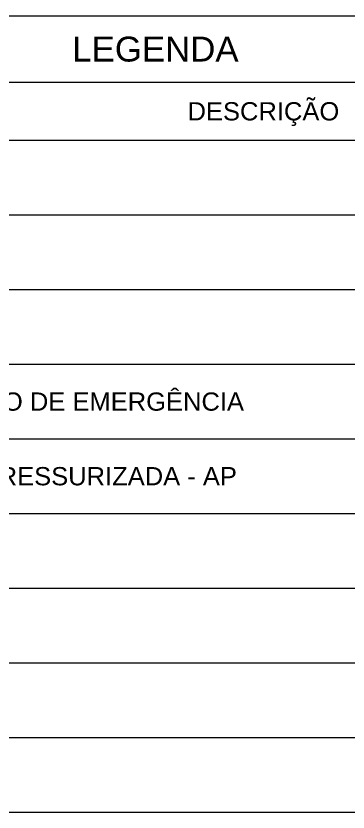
# Model space of a CAD drawing. Header units: metres. Extents: x -2 to 186, y -44 to 80.
# Drawn here: x 40.32 to 44.32, y 5.9 to 15.5 of the extents above; entities that cross this region are included whole.
import ezdxf
from ezdxf.enums import TextEntityAlignment as Align

# ---------------------------------------------------------------- set-up
doc = ezdxf.new("R2010")
doc.units = ezdxf.units.M
doc.header["$LTSCALE"] = 0.1
doc.layers.add('LEGENDA', color=7, linetype='Continuous', lineweight=13)
doc.styles.add('COSCIP-TEXTO', font='arial.ttf')

msp = doc.modelspace()

# ---------------------------------------------------------------- linework, layer by layer
at = {"layer": 'LEGENDA'}
for p, q in [((34, 15.5), (50, 15.5)), ((34, 14.7), (50, 14.7)), ((34, 14), (50, 14)), ((34, 13.1), (50, 13.1)), ((34, 12.2), (50, 12.2)), ((34, 11.3), (50, 11.3)), ((34, 10.4), (50, 10.4)), ((34, 9.5), (50, 9.5)), ((34, 8.6), (50, 8.6)), ((34, 7.7), (50, 7.7)), ((34, 6.8), (50, 6.8)), ((34, 5.9), (50, 5.9))]:
    msp.add_line(p, q, dxfattribs=at)

# ---------------------------------------------------------------- texts
at = {"layer": 'LEGENDA', "style": 'COSCIP-TEXTO'}
for s, height, p in [('LEGENDA', 0.3, (42, 15.1)), ('DESCRIÇÃO', 0.22, (43.3, 14.35))]:
    msp.add_text(s, height=height, dxfattribs=at).set_placement(p, align=Align.MIDDLE_CENTER)
for s, p in [('PONTO DE ILUMINAÇÃO DE EMERGÊNCIA', (36.8, 10.85)), ('EXTINTOR DE ÁGUA PRESSURIZADA - AP', (36.8, 9.95))]:
    msp.add_text(s, height=0.22, dxfattribs=at).set_placement(p, align=Align.MIDDLE_LEFT)

doc.saveas('drawing.dxf')
